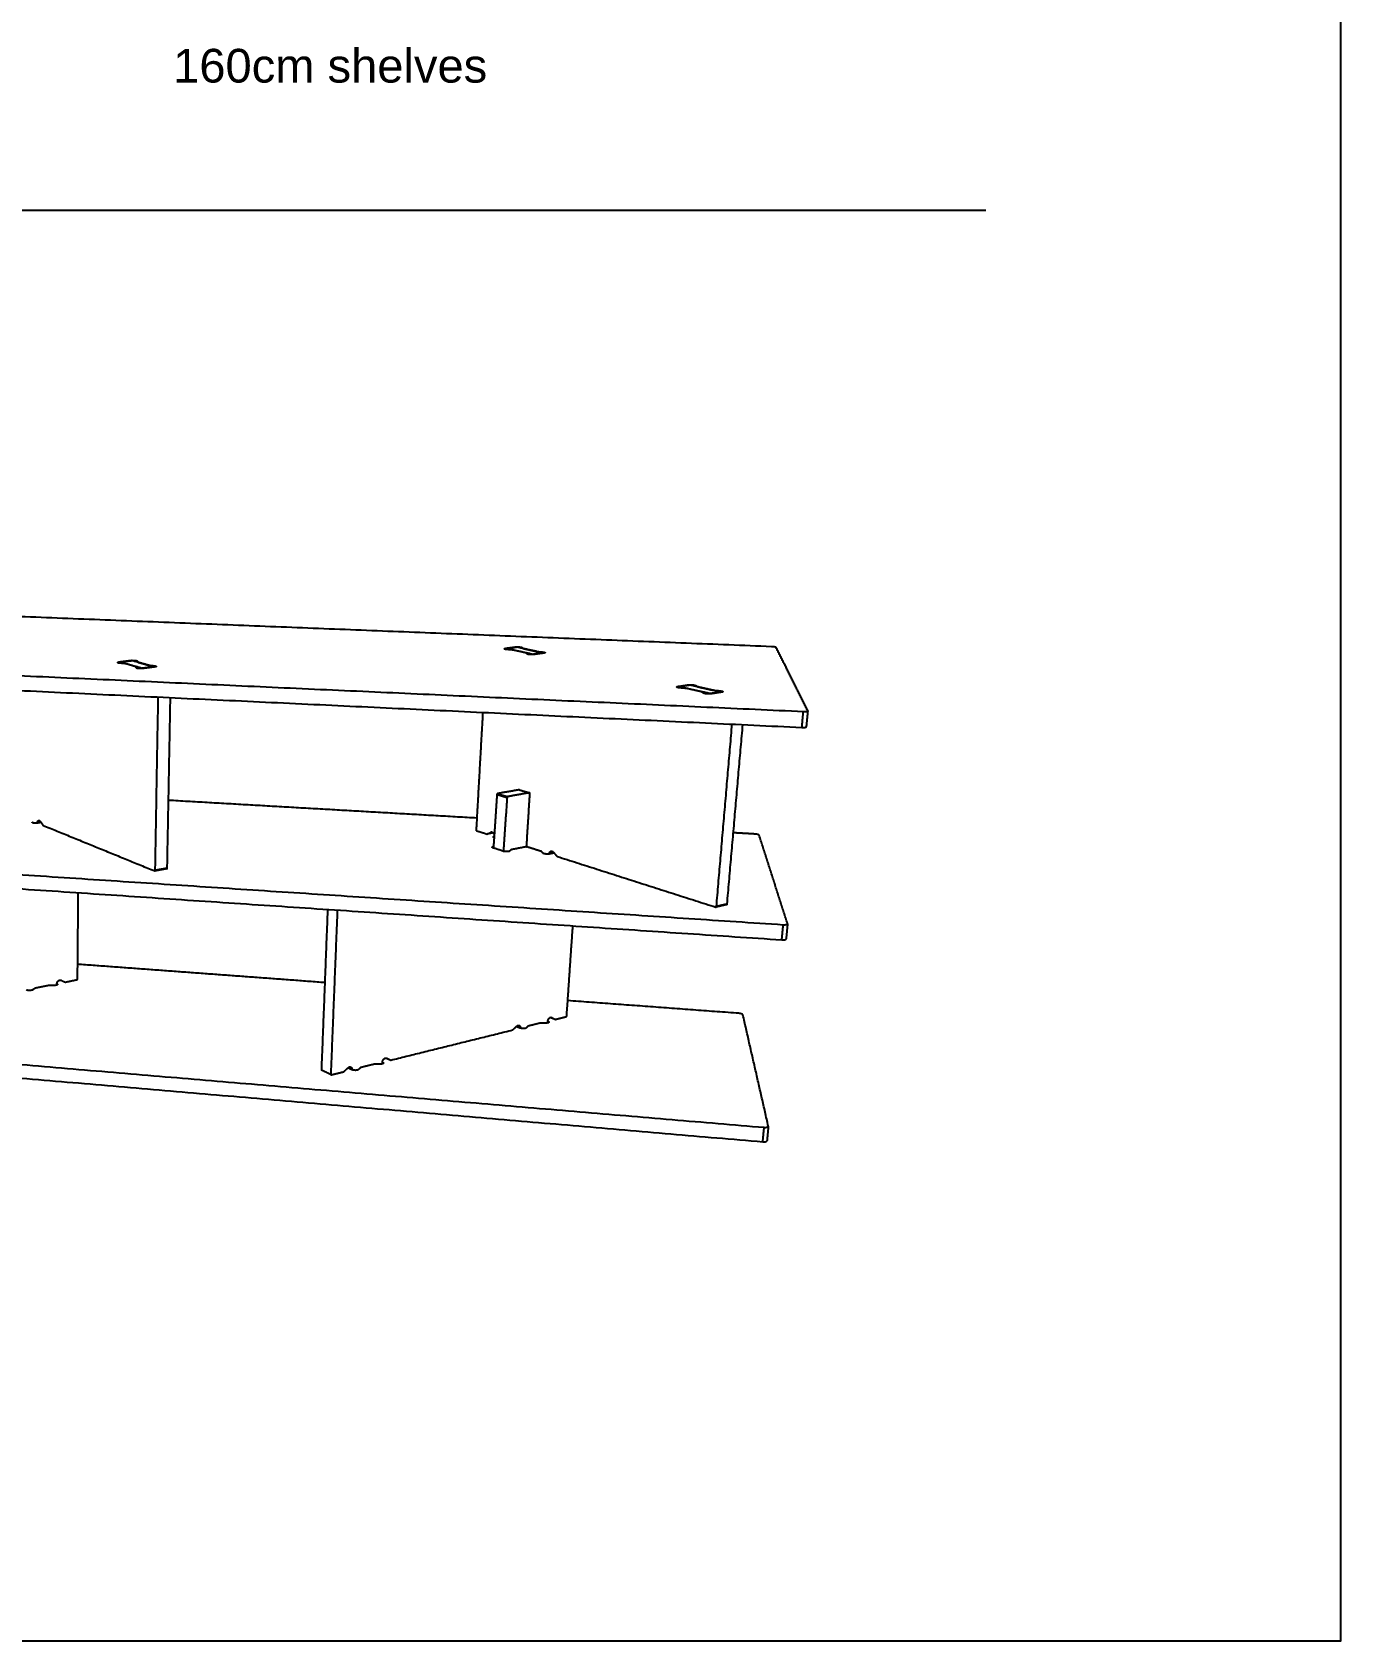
# Model space of a CAD drawing. Header units: millimetres. Extents: x -7898 to 5704, y -3753 to 2864.
# Drawn here: x 2987 to 5704, y -3753 to -413 of the extents above; entities that cross this region are included whole.
import ezdxf

# ---------------------------------------------------------------- set-up
doc = ezdxf.new("R2010")
doc.units = ezdxf.units.MM
doc.header["$MEASUREMENT"] = 0
doc.layers.add('Layer 02', color=1, linetype='Continuous', true_color=0xff0000)

msp = doc.modelspace()

# ---------------------------------------------------------------- linework, layer by layer
at = {"layer": 'Layer 02'}
msp.add_lwpolyline([(-4640.6, -3752.6), (5704.2, -3752.6), (5704.2, 2863.8), (-4640.6, 2863.8)], close=True, dxfattribs=at)
for points in [[(-3623.4, -782.4, -0.3), (671.7, -782.4, -0.3), (4966.8, -782.4, -0.3)], [(4522.4, -1688.8, -0.3), (3105.3, -1632.3, -0.3), (1688.3, -1575.7, -0.3)], [(1379.2, -1676.4, -0.3), (2983.8, -1749.8, -0.3), (4588.4, -1823.3, -0.3)], [(3969.6, -1694, -0.3), (3969.6, -1693.1, -0.3), (3969.7, -1692.3, -0.3)], [(3969.6, -1694, -0.3), (3969.6, -1694.1, -0.3), (3969.6, -1694.3, -0.3)], [(3969.7, -1692.3, -0.3), (3980.6, -1690.9, -0.3), (3991.5, -1689.5, -0.3)], [(3970.6, -1692.6, -0.3), (3981.5, -1691.1, -0.3), (3992.4, -1689.7, -0.3)], [(3992.7, -1689.7, -0.3), (3981.8, -1691.2, -0.3), (3970.9, -1692.6, -0.3)], [(4026.3, -1704.8, -0.3), (3998.6, -1698.7, -0.3), (3970.9, -1692.6, -0.3)], [(3985.1, -1695.9, -0.3), (3979, -1695.3, -0.3), (3972.9, -1694.8, -0.3)], [(4011, -1701.5, -0.3), (3998.4, -1698.7, -0.3), (3985.8, -1696, -0.3)], [(3991.5, -1689.8, -0.3), (3991.5, -1689.7, -0.3), (3991.5, -1689.5, -0.3)], [(4048.2, -1701.9, -0.3), (4020.4, -1695.8, -0.3), (3992.7, -1689.7, -0.3)], [(4004.4, -1692.3, -0.3), (4004.5, -1691.5, -0.3), (4004.5, -1690.6, -0.3)], [(4004.5, -1690.6, -0.3), (4006.1, -1691.8, -0.3), (4007.6, -1692.9, -0.3)], [(4007.6, -1693, -0.3), (4007.6, -1693, -0.3), (4007.6, -1692.9, -0.3)], [(4008, -1693.1, -0.3), (4008, -1693.1, -0.3), (4008, -1693, -0.3)], [(4008, -1693, -0.3), (4020.6, -1695.8, -0.3), (4033.3, -1698.6, -0.3)], [(4014.6, -1704, -0.3), (4013, -1702.8, -0.3), (4011.4, -1701.7, -0.3)], [(4048.2, -1701.9, -0.3), (4037.2, -1703.4, -0.3), (4026.3, -1704.8, -0.3)], [(4049.7, -1702.2, -0.3), (4038.8, -1703.7, -0.3), (4027.8, -1705.2, -0.3)], [(4033.3, -1698.6, -0.3), (4033.3, -1698.6, -0.3), (4033.3, -1698.6, -0.3)], [(4033.9, -1698.8, -0.3), (4033.9, -1698.7, -0.3), (4033.9, -1698.7, -0.3)], [(4033.9, -1698.7, -0.3), (4040.1, -1699.2, -0.3), (4046.3, -1699.8, -0.3)], [(4046.2, -1701.5, -0.3), (4046.2, -1700.6, -0.3), (4046.3, -1699.8, -0.3)], [(4597.3, -1821.8, -0.3), (4564.5, -1756.2, -0.3), (4531.8, -1690.6, -0.3)], [(1381.8, -1705, -0.3), (2983.5, -1780.8, -0.3), (4585.3, -1856.5, -0.3)], [(3168, -1722.2, -0.3), (3168, -1722.6, -0.3), (3167.9, -1723, -0.3)], [(3168, -1720.5, -0.3), (3180.5, -1719, -0.3), (3193.1, -1717.5, -0.3)], [(3168, -1722.2, -0.3), (3168, -1721.3, -0.3), (3168, -1720.5, -0.3)], [(3168.8, -1720.7, -0.3), (3181.3, -1719.2, -0.3), (3193.8, -1717.7, -0.3)], [(3194.1, -1717.7, -0.3), (3181.5, -1719.2, -0.3), (3168.9, -1720.8, -0.3)], [(3214.8, -1733.8, -0.3), (3191.9, -1727.3, -0.3), (3168.9, -1720.8, -0.3)], [(3180.6, -1724.2, -0.3), (3174.8, -1723.7, -0.3), (3169, -1723.1, -0.3)], [(3202.1, -1730.3, -0.3), (3191.7, -1727.3, -0.3), (3181.2, -1724.3, -0.3)], [(3193.1, -1717.8, -0.3), (3193.1, -1717.6, -0.3), (3193.1, -1717.5, -0.3)], [(3240.1, -1730.7, -0.3), (3217.1, -1724.2, -0.3), (3194.1, -1717.7, -0.3)], [(3203.5, -1732.9, -0.3), (3203, -1731.7, -0.3), (3202.4, -1730.4, -0.3)], [(3205.4, -1720.9, -0.3), (3205.4, -1719.8, -0.3), (3205.5, -1718.7, -0.3)], [(3205.5, -1718.7, -0.3), (3206, -1719.9, -0.3), (3206.6, -1721.1, -0.3)], [(3206.6, -1721.2, -0.3), (3206.6, -1721.2, -0.3), (3206.6, -1721.1, -0.3)], [(3206.8, -1721.3, -0.3), (3206.8, -1721.3, -0.3), (3206.8, -1721.2, -0.3)], [(3206.8, -1721.2, -0.3), (3217.3, -1724.2, -0.3), (3227.8, -1727.1, -0.3)], [(3240.1, -1730.7, -0.3), (3227.5, -1732.2, -0.3), (3214.8, -1733.8, -0.3)], [(3241.4, -1731, -0.3), (3228.8, -1732.6, -0.3), (3216.1, -1734.2, -0.3)], [(3227.8, -1727.2, -0.3), (3227.8, -1727.2, -0.3), (3227.8, -1727.1, -0.3)], [(3228.4, -1727.4, -0.3), (3228.4, -1727.3, -0.3), (3228.4, -1727.2, -0.3)], [(3228.4, -1727.2, -0.3), (3234.3, -1727.8, -0.3), (3240.1, -1728.4, -0.3)], [(3240.1, -1730.7, -0.3), (3240.1, -1729.5, -0.3), (3240.1, -1728.4, -0.3)], [(4327.6, -1771.5, -0.3), (4338.8, -1769.8, -0.3), (4350.1, -1768.1, -0.3)], [(4328.7, -1771.8, -0.3), (4339.9, -1770.1, -0.3), (4351.1, -1768.4, -0.3)], [(4351.5, -1768.4, -0.3), (4340.2, -1770.1, -0.3), (4329, -1771.8, -0.3)], [(4350.1, -1768.6, -0.3), (4350.1, -1768.3, -0.3), (4350.1, -1768.1, -0.3)], [(4417.3, -1782.9, -0.3), (4384.4, -1775.6, -0.3), (4351.5, -1768.4, -0.3)], [(4364.6, -1771.3, -0.3), (4364.7, -1770.4, -0.3), (4364.7, -1769.5, -0.3)], [(4364.7, -1769.5, -0.3), (4366.9, -1770.8, -0.3), (4369.1, -1772.2, -0.3)], [(3242.6, -2153.1, -0.3), (3245.7, -1973.2, -0.3), (3248.9, -1793.3, -0.3)], [(3267.5, -2148.7, -0.3), (3270.9, -1971.6, -0.3), (3274.2, -1794.5, -0.3)], [(4327.5, -1773.3, -0.3), (4327.5, -1773.4, -0.3), (4327.4, -1773.6, -0.3)], [(4327.5, -1773.3, -0.3), (4327.5, -1772.4, -0.3), (4327.6, -1771.5, -0.3)], [(4394.7, -1786.3, -0.3), (4361.8, -1779.1, -0.3), (4329, -1771.8, -0.3)], [(4345.9, -1775.7, -0.3), (4339.1, -1775, -0.3), (4332.2, -1774.4, -0.3)], [(4376.6, -1782.4, -0.3), (4361.7, -1779.1, -0.3), (4346.7, -1775.8, -0.3)], [(4369.1, -1772.3, -0.3), (4369.1, -1772.2, -0.3), (4369.1, -1772.2, -0.3)], [(4369.6, -1772.4, -0.3), (4369.6, -1772.4, -0.3), (4369.6, -1772.3, -0.3)], [(4369.6, -1772.3, -0.3), (4384.6, -1775.6, -0.3), (4399.6, -1778.9, -0.3)], [(4381.6, -1785.3, -0.3), (4379.3, -1784, -0.3), (4377.1, -1782.6, -0.3)], [(4417.3, -1782.9, -0.3), (4406, -1784.6, -0.3), (4394.7, -1786.3, -0.3)], [(4419.1, -1783.3, -0.3), (4407.8, -1785, -0.3), (4396.5, -1786.8, -0.3)], [(4399.6, -1779, -0.3), (4399.6, -1778.9, -0.3), (4399.6, -1778.9, -0.3)], [(4400.3, -1779.1, -0.3), (4400.3, -1779.1, -0.3), (4400.3, -1779, -0.3)], [(4400.3, -1779, -0.3), (4407.3, -1779.7, -0.3), (4414.2, -1780.3, -0.3)], [(4414.1, -1782.2, -0.3), (4414.2, -1781.2, -0.3), (4414.2, -1780.3, -0.3)], [(3922.6, -1825.1, -0.3), (3915.7, -1947.1, -0.3), (3908.9, -2069, -0.3)], [(4585.3, -1856.5, -0.3), (4586.8, -1839.9, -0.3), (4588.4, -1823.3, -0.3)], [(4597.4, -1822.1, -0.3), (4595.8, -1838.6, -0.3), (4594.2, -1855.2, -0.3)], [(4407.8, -2228.1, -0.3), (4424.1, -2038.9, -0.3), (4440.4, -1849.6, -0.3)], [(4430, -2223.1, -0.3), (4446.3, -2036.9, -0.3), (4462.6, -1850.7, -0.3)], [(3952, -1995.6, -0.3), (3962.5, -1998.8, -0.3), (3973, -2001.9, -0.3)], [(3998.4, -1986, -0.3), (3975.8, -1989.9, -0.3), (3953.3, -1993.8, -0.3)], [(3953.3, -1993.8, -0.3), (3963.8, -1997, -0.3), (3974.3, -2000.1, -0.3)], [(4019.4, -1992.1, -0.3), (3996.9, -1996.1, -0.3), (3974.3, -2000.1, -0.3)], [(3998.4, -1986, -0.3), (4008.9, -1989, -0.3), (4019.4, -1992.1, -0.3)], [(3998.7, -1986, -0.3), (4009.3, -1989.1, -0.3), (4019.8, -1992.1, -0.3)], [(4013.6, -2104.2, -0.3), (4017.1, -2048.8, -0.3), (4020.5, -1993.5, -0.3)], [(3910.2, -2044.7, -0.3), (3590.2, -2026.3, -0.3), (3270.2, -2007.9, -0.3)], [(1413.3, -2060.3, -0.3), (2979.9, -2163.1, -0.3), (4546.6, -2265.9, -0.3)], [(3005.4, -2053.7, -0.3), (3001.7, -2054.3, -0.3), (2998, -2054.9, -0.3)], [(2998, -2055, -0.3), (2998, -2055, -0.3), (2998, -2054.9, -0.3)], [(3005.5, -2053.8, -0.3), (3001.9, -2054.4, -0.3), (2998.3, -2055, -0.3)], [(3003.7, -2051.3, -0.3), (3006.5, -2055.3, -0.3), (3009.3, -2059.3, -0.3)], [(3009.7, -2059.7, -0.3), (3125.6, -2107, -0.3), (3241.6, -2154.4, -0.3)], [(1415.7, -2087.7, -0.3), (2979.7, -2192.6, -0.3), (4543.6, -2297.4, -0.3)], [(3909.9, -2070.9, -0.3), (3920.6, -2074.3, -0.3), (3931.3, -2077.7, -0.3)], [(3944.3, -2075.4, -0.3), (3938, -2076.6, -0.3), (3931.8, -2077.8, -0.3)], [(3931.9, -2077.7, -0.3), (3935.7, -2076, -0.3), (3939.6, -2074.2, -0.3)], [(3944.3, -2075.4, -0.3), (3938.1, -2076.6, -0.3), (3931.9, -2077.7, -0.3)], [(3941.2, -2073.9, -0.3), (3940.4, -2074.1, -0.3), (3939.6, -2074.2, -0.3)], [(4487.5, -2077.8, -0.3), (4465.2, -2076.5, -0.3), (4443, -2075.2, -0.3)], [(4555.4, -2263.8, -0.3), (4525.9, -2172.1, -0.3), (4496.5, -2080.3, -0.3)], [(3965.1, -2113.4, -0.3), (3954.7, -2110, -0.3), (3944.3, -2106.6, -0.3)], [(3981.8, -2110.3, -0.3), (3980, -2111.8, -0.3), (3978.3, -2113.3, -0.3)], [(4013.2, -2104.2, -0.3), (3997.7, -2107.2, -0.3), (3982.2, -2110.2, -0.3)], [(4013.9, -2104.1, -0.3), (4013.9, -2104.2, -0.3), (4013.9, -2104.2, -0.3)], [(4044.3, -2113.9, -0.3), (4029.2, -2109.1, -0.3), (4014, -2104.2, -0.3)], [(4047.9, -2117.5, -0.3), (4046.3, -2115.8, -0.3), (4044.7, -2114.1, -0.3)], [(4070.7, -2117.1, -0.3), (4065.7, -2118.1, -0.3), (4060.7, -2119, -0.3)], [(4060.7, -2119.2, -0.3), (4060.7, -2119.1, -0.3), (4060.7, -2119, -0.3)], [(4070.8, -2117.3, -0.3), (4065.9, -2118.2, -0.3), (4061.1, -2119.2, -0.3)], [(4069.2, -2115.4, -0.3), (4072.9, -2119.7, -0.3), (4076.6, -2123.9, -0.3)], [(4077.2, -2124.3, -0.3), (4241.7, -2176.9, -0.3), (4406.3, -2229.4, -0.3)], [(3266.8, -2149.9, -0.3), (3254.4, -2152.2, -0.3), (3241.9, -2154.4, -0.3)], [(3267.5, -2148.7, -0.3), (3255, -2150.9, -0.3), (3242.6, -2153.1, -0.3)], [(3081.3, -2378.4, -0.3), (3082.1, -2289, -0.3), (3082.8, -2199.5, -0.3)], [(3600.4, -2234.2, -0.3), (3594, -2400.6, -0.3), (3587.5, -2567, -0.3)], [(3620.6, -2235.5, -0.3), (3613.8, -2405.9, -0.3), (3607, -2576.3, -0.3)], [(4429.1, -2224.4, -0.3), (4418, -2226.9, -0.3), (4406.9, -2229.4, -0.3)], [(4430, -2223.1, -0.3), (4418.9, -2225.6, -0.3), (4407.8, -2228.1, -0.3)], [(4096.9, -2455.2, -0.3), (4103.3, -2361.8, -0.3), (4109.7, -2268.3, -0.3)], [(4543.6, -2297.4, -0.3), (4545.1, -2281.7, -0.3), (4546.6, -2265.9, -0.3)], [(4555.4, -2264.2, -0.3), (4553.9, -2279.9, -0.3), (4552.4, -2295.6, -0.3)], [(3594.6, -2386.2, -0.3), (3338.1, -2367.2, -0.3), (3081.6, -2348.2, -0.3)], [(2993.1, -2398, -0.3), (2990.5, -2399.7, -0.3), (2987.8, -2401.3, -0.3)], [(3021, -2392.2, -0.3), (3007.3, -2395, -0.3), (2993.6, -2397.9, -0.3)], [(3033, -2392.1, -0.3), (3027.3, -2392.1, -0.3), (3021.6, -2392.2, -0.3)], [(3038.5, -2391.1, -0.3), (3038.5, -2389.8, -0.3), (3038.5, -2388.5, -0.3)], [(3038.5, -2388.5, -0.3), (3038.5, -2388.5, -0.3), (3038.5, -2388.5, -0.3)], [(3038.5, -2391.1, -0.3), (3038.5, -2389.9, -0.3), (3038.5, -2388.6, -0.3)], [(3047.1, -2381.3, -0.3), (3051.2, -2383.2, -0.3), (3055.3, -2385, -0.3)], [(3055.9, -2385.1, -0.3), (3068, -2382.6, -0.3), (3080.1, -2380.1, -0.3)], [(1445.8, -2427.8, -0.3), (2976.4, -2557.2, -0.3), (4506.9, -2686.6, -0.3)], [(4454, -2449.9, -0.3), (4276.5, -2436.8, -0.3), (4099.1, -2423.6, -0.3)], [(1448.2, -2454.1, -0.3), (2976.1, -2585.3, -0.3), (4504.1, -2716.6, -0.3)], [(4041.8, -2470.3, -0.3), (4029.3, -2473.4, -0.3), (4016.8, -2476.5, -0.3)], [(4054.3, -2470.1, -0.3), (4048.4, -2470.2, -0.3), (4042.4, -2470.2, -0.3)], [(4057.5, -2469.8, -0.3), (4057.6, -2468.1, -0.3), (4057.8, -2466.3, -0.3)], [(4063.2, -2458.4, -0.3), (4068.1, -2460.4, -0.3), (4073.1, -2462.4, -0.3)], [(4065.3, -2458.3, -0.3), (4065.6, -2458.5, -0.3), (4065.9, -2458.6, -0.3)], [(4065.9, -2458.6, -0.3), (4069.5, -2460.5, -0.3), (4073.1, -2462.4, -0.3)], [(4073.6, -2462.4, -0.3), (4084.6, -2459.7, -0.3), (4095.7, -2457, -0.3)], [(4515.5, -2684, -0.3), (4489.1, -2568.6, -0.3), (4462.8, -2453.1, -0.3)], [(3731.9, -2547, -0.3), (3858.2, -2515.7, -0.3), (3984.5, -2484.5, -0.3)], [(3985.1, -2484.1, -0.3), (3989.1, -2480.3, -0.3), (3993.1, -2476.6, -0.3)], [(4000.4, -2480.4, -0.3), (3996.4, -2478.8, -0.3), (3992.5, -2477.2, -0.3)], [(3992.6, -2477.1, -0.3), (3996.6, -2478.8, -0.3), (4000.7, -2480.5, -0.3)], [(4000.7, -2480.5, -0.3), (4000.7, -2480.5, -0.3), (4000.7, -2480.6, -0.3)], [(4016.5, -2476.7, -0.3), (4014.8, -2478.5, -0.3), (4013.1, -2480.3, -0.3)], [(3587.5, -2567, -0.3), (3597.3, -2571.7, -0.3), (3607, -2576.3, -0.3)], [(3607.5, -2577.5, -0.3), (3597.8, -2572.8, -0.3), (3588.1, -2568.2, -0.3)], [(3634.1, -2571, -0.3), (3638.5, -2567, -0.3), (3642.8, -2563, -0.3)], [(3651, -2566.9, -0.3), (3646.9, -2565, -0.3), (3642.8, -2563, -0.3)], [(3642.9, -2562.9, -0.3), (3647.1, -2564.9, -0.3), (3651.3, -2566.9, -0.3)], [(3651.3, -2566.9, -0.3), (3651.3, -2567, -0.3), (3651.3, -2567.1, -0.3)], [(3668.8, -2562.7, -0.3), (3666.6, -2564.7, -0.3), (3664.4, -2566.8, -0.3)], [(3696.8, -2555.7, -0.3), (3683, -2559.1, -0.3), (3669.2, -2562.5, -0.3)], [(3709.9, -2555.5, -0.3), (3703.7, -2555.6, -0.3), (3697.4, -2555.6, -0.3)], [(3714.2, -2554.9, -0.3), (3714.3, -2553.1, -0.3), (3714.4, -2551.2, -0.3)], [(3714.2, -2554.9, -0.3), (3714.3, -2553.1, -0.3), (3714.4, -2551.3, -0.3)], [(3714.4, -2551.2, -0.3), (3714.4, -2551.2, -0.3), (3714.4, -2551.2, -0.3)], [(3722.3, -2542.8, -0.3), (3726.8, -2544.9, -0.3), (3731.3, -2546.9, -0.3)], [(3723.3, -2543.1, -0.3), (3727.3, -2545, -0.3), (3731.3, -2546.9, -0.3)], [(3608.3, -2577.6, -0.3), (3620.8, -2574.5, -0.3), (3633.4, -2571.4, -0.3)], [(4504.1, -2716.6, -0.3), (4505.5, -2701.6, -0.3), (4506.9, -2686.6, -0.3)], [(4515.5, -2684.5, -0.3), (4514.1, -2699.4, -0.3), (4512.7, -2714.4, -0.3)]]:
    msp.add_open_spline(points, degree=2, dxfattribs=at)
for points, weights, knots in [([(3972.9, -1694.8, -0.3), (3968.6, -1694.4, -0.3), (3967.5, -1693.6, -0.3), (3966.4, -1692.8, -0.3), (3969.7, -1692.3, -0.3)], [2852.76605142, 2471.88736598, 2856.57807081, 2476.36898728, 2860.52925988], [-9547.118835, -9547.118835, -9547.118835, -9543.901957, -9543.901957, -9540.685079, -9540.685079, -9540.685079]), ([(3991.5, -1689.5, -0.3), (3994.7, -1689, -0.3), (3999.1, -1689.4, -0.3), (4003.4, -1689.8, -0.3), (4004.5, -1690.6, -0.3)], [2869.67828408, 2486.65565109, 2869.81993528, 2484.53826781, 2866.01048501], [-9528.443498, -9528.443498, -9528.443498, -9525.226618, -9525.226618, -9522.009739, -9522.009739, -9522.009739]), ([(4046.3, -1699.8, -0.3), (4050.7, -1700.2, -0.3), (4051.8, -1701, -0.3), (4053, -1701.8, -0.3), (4049.7, -1702.2, -0.3)], [2837.02682015, 2456.13309343, 2833.21480102, 2451.65146906, 2829.26360819], [-9472.68205, -9472.68205, -9472.68205, -9469.478319, -9469.478319, -9466.274588, -9466.274588, -9466.274588]), ([(3169, -1723.1, -0.3), (3164.9, -1722.7, -0.3), (3164.6, -1721.8, -0.3), (3164.2, -1720.9, -0.3), (3168, -1720.5, -0.3)], [2765.70448673, 2396.48194559, 2769.51650611, 2400.96356689, 2773.46769519], [-9225.700154, -9225.700154, -9225.700154, -9222.483276, -9222.483276, -9219.266398, -9219.266398, -9219.266398]), ([(3193.1, -1717.5, -0.3), (3196.8, -1717, -0.3), (3200.9, -1717.4, -0.3), (3205.1, -1717.8, -0.3), (3205.5, -1718.7, -0.3)], [2782.61671938, 2411.25023703, 2782.75837058, 2409.13285375, 2778.94892032], [-9207.024817, -9207.024817, -9207.024817, -9203.807937, -9203.807937, -9200.591058, -9200.591058, -9200.591058]), ([(3216.1, -1734.2, -0.3), (3212.3, -1734.6, -0.3), (3208.1, -1734.2, -0.3), (3203.9, -1733.8, -0.3), (3203.5, -1732.9, -0.3)], [2733.0530193, 2365.95960263, 2732.91136799, 2368.07698561, 2736.72081791], [-9281.435301, -9281.435301, -9281.435301, -9278.231572, -9278.231572, -9275.027842, -9275.027842, -9275.027842]), ([(3240.1, -1728.4, -0.3), (3244.3, -1728.8, -0.3), (3244.8, -1729.7, -0.3), (3245.2, -1730.6, -0.3), (3241.4, -1731, -0.3)], [2749.96525545, 2380.72769123, 2746.15323632, 2376.24606685, 2742.2020435], [-9300.084344, -9300.084344, -9300.084344, -9296.880613, -9296.880613, -9293.676882, -9293.676882, -9293.676882]), ([(4027.8, -1705.2, -0.3), (4024.5, -1705.6, -0.3), (4020.1, -1705.2, -0.3), (4015.7, -1704.8, -0.3), (4014.6, -1704, -0.3)], [2820.114584, 2441.36501781, 2819.97293269, 2443.48240079, 2823.7823826], [-9602.853982, -9602.853982, -9602.853982, -9599.650252, -9599.650252, -9596.446523, -9596.446523, -9596.446523]), ([(4350.1, -1768.1, -0.3), (4353.4, -1767.6, -0.3), (4358.3, -1768.1, -0.3), (4363.2, -1768.5, -0.3), (4364.7, -1769.5, -0.3)], [2637.68328863, 2285.72107391, 2637.82493984, 2283.60369063, 2634.01548957], [-9355.845792, -9355.845792, -9355.845792, -9352.628912, -9352.628912, -9349.412033, -9349.412033, -9349.412033]), ([(4332.2, -1774.4, -0.3), (4327.3, -1773.9, -0.3), (4325.8, -1773, -0.3), (4324.2, -1772, -0.3), (4327.6, -1771.5, -0.3)], [2620.77105598, 2270.95277192, 2624.58307536, 2275.43439322, 2628.53426444], [-9374.521129, -9374.521129, -9374.521129, -9371.304251, -9371.304251, -9368.087373, -9368.087373, -9368.087373]), ([(4396.5, -1786.8, -0.3), (4393.1, -1787.3, -0.3), (4388.1, -1786.8, -0.3), (4383.2, -1786.3, -0.3), (4381.6, -1785.3, -0.3)], [2588.11958856, 2240.43043765, 2587.97793725, 2242.54782063, 2591.78738716], [-9430.256276, -9430.256276, -9430.256276, -9427.052547, -9427.052547, -9423.848817, -9423.848817, -9423.848817]), ([(4414.2, -1780.3, -0.3), (4419.2, -1780.8, -0.3), (4420.8, -1781.8, -0.3), (4422.5, -1782.7, -0.3), (4419.1, -1783.3, -0.3)], [2605.03182471, 2255.19854784, 2601.21980558, 2250.71692346, 2597.26861275], [-9448.905319, -9448.905319, -9448.905319, -9445.701588, -9445.701588, -9442.497857, -9442.497857, -9442.497857]), ([(3952, -1995.6, -0.3), (3948.3, -2051.3, -0.3), (3944.6, -2106.6, -0.3), (3944.6, -2106.7, -0.3), (3944.6, -2106.7, -0.3)], [2854.03159464, 2863.05002778, 2872.06846092, 2872.07618072, 2872.08390052], [2429.833714, 2429.833714, 2429.833714, 2497.483615, 2497.483615, 2497.585615, 2497.585615, 2497.585615]), ([(3973, -2001.9, -0.3), (3969.2, -2057.8, -0.3), (3965.5, -2113.4, -0.3), (3965.5, -2113.4, -0.3), (3965.5, -2113.5, -0.3)], [2839.2757292, 2848.29416235, 2857.31259549, 2857.31983979, 2857.32708409], [2429.833714, 2429.833714, 2429.833714, 2497.483615, 2497.483615, 2497.579333, 2497.579333, 2497.579333]), ([(2998.3, -2055, -0.3), (2994.7, -2055.6, -0.3), (2990.9, -2055, -0.3), (2987.2, -2054.5, -0.3), (2987, -2053.4, -0.3)], [2989.78637903, 2588.3204762, 2989.64472771, 2590.43785918, 2993.45417763], [15006.908461, 15006.908461, 15006.908461, 15011.619218, 15011.619218, 15016.329976, 15016.329976, 15016.329976]), ([(2998, -2054.9, -0.3), (2998, -2050.9, -0.3), (2999.9, -2049.7, -0.3), (3001.8, -2048.5, -0.3), (3003.7, -2051.3, -0.3)], [2990.03231012, 2589.12119771, 2987.16085604, 2585.33422938, 2983.47240265], [2528.862114, 2528.862114, 2528.862114, 2533.572874, 2533.572874, 2538.283635, 2538.283635, 2538.283635]), ([(3939.6, -2074.2, -0.3), (3942.2, -2073, -0.3), (3944.7, -2075.8, -0.3), (3945.9, -2077.3, -0.3), (3946.5, -2079.3, -0.3)], [2929.93872965, 2535.77359114, 2926.25271091, 2712.82644517, 2730.92362881], [3793.551812, 3793.551812, 3793.551812, 3798.262571, 3798.262571, 3800.820329, 3800.820329, 3800.820329]), ([(3944.3, -2106.6, -0.3), (3941.2, -2105.6, -0.3), (3942.5, -2104.6, -0.3), (3943.1, -2104, -0.3), (3944.8, -2103.7, -0.3)], [2872.1151846, 2489.49031615, 2876.59673044, 2669.52846066, 2686.96302538], [14691.320803, 14691.320803, 14691.320803, 14696.03156, 14696.03156, 14698.577399, 14698.577399, 14698.577399]), ([(3946.1, -2085.3, -0.3), (3945, -2084.9, -0.3), (3944.7, -2084.4, -0.3), (3943.8, -2083.4, -0.3), (3946.2, -2082.8, -0.3)], [2730.58195247, 2760.34926413, 2921.48517613, 2577.72286387, 2844.77530026], [14771.876322, 14771.876322, 14771.876322, 14773.805932, 14773.805932, 14777.96994, 14777.96994, 14777.96994]), ([(3978.3, -2113.3, -0.3), (3977, -2114.3, -0.3), (3972.6, -2114.3, -0.3), (3968.2, -2114.4, -0.3), (3965.1, -2113.4, -0.3)], [2857.60047564, 2473.0380801, 2855.23978757, 2472.89886286, 2857.35931917], [14663.899285, 14663.899285, 14663.899285, 14668.610045, 14668.610045, 14673.320805, 14673.320805, 14673.320805]), ([(4061.1, -2119.2, -0.3), (4057.8, -2119.8, -0.3), (4053.4, -2119.2, -0.3), (4049, -2118.7, -0.3), (4047.9, -2117.5, -0.3)], [2844.85294828, 2462.79131122, 2844.71129697, 2464.90869419, 2848.52074688], [14586.124919, 14586.124919, 14586.124919, 14590.835676, 14590.835676, 14595.546433, 14595.546433, 14595.546433]), ([(4060.7, -2119, -0.3), (4061, -2114.9, -0.3), (4063.8, -2113.7, -0.3), (4066.6, -2112.5, -0.3), (4069.2, -2115.4, -0.3)], [2845.09887937, 2463.59203918, 2842.22742529, 2459.80507085, 2838.5389719], [2528.862114, 2528.862114, 2528.862114, 2533.572874, 2533.572874, 2538.283635, 2538.283635, 2538.283635]), ([(2987.8, -2401.3, -0.3), (2985.9, -2402.5, -0.3), (2981.8, -2402.6, -0.3), (2977.7, -2402.6, -0.3), (2975.6, -2401.5, -0.3)], [3092.34831061, 2676.35736673, 3089.98762706, 2676.2181522, 3092.10715874], [-9013.97754, -9013.97754, -9013.97754, -9010.773811, -9010.773811, -9007.570082, -9007.570082, -9007.570082]), ([(3038.5, -2388.5, -0.3), (3040.7, -2389.7, -0.3), (3038.9, -2390.8, -0.3), (3037.1, -2392, -0.3), (3033, -2392.1, -0.3)], [3117.16531944, 2697.92161351, 3112.68377455, 2693.96927179, 3110.31894609], [-9069.738984, -9069.738984, -9069.738984, -9066.522107, -9066.522107, -9063.305229, -9063.305229, -9063.305229]), ([(3038.5, -2388.6, -0.3), (3038.5, -2384.9, -0.3), (3041.4, -2382.5, -0.3), (3044.2, -2380, -0.3), (3047.1, -2381.3, -0.3)], [3116.96448924, 2699.05916149, 3117.07927144, 2700.44504705, 3119.36516443], [3417.603319, 3417.603319, 3417.603319, 3422.31408, 3422.31408, 3427.02484, 3427.02484, 3427.02484]), ([(4057.8, -2466.2, -0.3), (4060.8, -2467.5, -0.3), (4059.7, -2468.8, -0.3), (4058.5, -2470.1, -0.3), (4054.3, -2470.1, -0.3)], [2971.31781782, 2572.84486749, 2967.75034381, 2568.44009813, 2965.38551534], [-8920.914328, -8920.914328, -8920.914328, -8917.701132, -8917.701132, -8914.484254, -8914.484254, -8914.484254]), ([(4057.8, -2466.3, -0.3), (4058, -2462.5, -0.3), (4060.7, -2459.9, -0.3), (4063.5, -2457.3, -0.3), (4065.9, -2458.6, -0.3)], [2972.03105849, 2573.53000405, 2972.1458407, 2574.9158896, 2974.43173369], [3417.603319, 3417.603319, 3417.603319, 3422.31408, 3422.31408, 3427.02484, 3427.02484, 3427.02484]), ([(3993.1, -2476.6, -0.3), (3995.9, -2473.9, -0.3), (3998.4, -2475.3, -0.3), (4001, -2476.6, -0.3), (4000.7, -2480.5, -0.3)], [2942.66715971, 2549.38513533, 2944.95434284, 2551.95882176, 2947.12538153], [3292.040205, 3292.040205, 3292.040205, 3296.750966, 3296.750966, 3301.461726, 3301.461726, 3301.461726]), ([(4013.1, -2480.3, -0.3), (4011.9, -2481.6, -0.3), (4007.7, -2481.7, -0.3), (4003.4, -2481.7, -0.3), (4000.4, -2480.4, -0.3)], [2947.41487986, 2550.82820174, 2945.05419631, 2550.68898721, 2947.173728], [-8865.156565, -8865.156565, -8865.156565, -8861.952836, -8861.952836, -8858.749107, -8858.749107, -8858.749107]), ([(3642.8, -2563, -0.3), (3645.8, -2560.2, -0.3), (3648.7, -2561.5, -0.3), (3651.5, -2562.8, -0.3), (3651.3, -2566.9, -0.3)], [2798.82416826, 2424.80042369, 2801.11135138, 2427.37411011, 2803.28239007], [3053.643488, 3053.643488, 3053.643488, 3058.354248, 3058.354248, 3063.065009, 3063.065009, 3063.065009]), ([(3664.4, -2566.8, -0.3), (3662.9, -2568.2, -0.3), (3658.4, -2568.3, -0.3), (3653.9, -2568.3, -0.3), (3651, -2566.9, -0.3)], [2803.57188841, 2426.24348369, 2801.21120486, 2426.10426916, 2803.33073654], [-8740.112321, -8740.112321, -8740.112321, -8736.908592, -8736.908592, -8733.704863, -8733.704863, -8733.704863]), ([(3714.4, -2551.2, -0.3), (3717.4, -2552.6, -0.3), (3715.9, -2554, -0.3), (3714.4, -2555.4, -0.3), (3709.9, -2555.5, -0.3)], [2828.38889724, 2447.80771317, 2823.90735235, 2443.85537146, 2821.54252389], [-8795.873765, -8795.873765, -8795.873765, -8792.656887, -8792.656887, -8789.44001, -8789.44001, -8789.44001]), ([(3714.4, -2551.3, -0.3), (3714.6, -2547.3, -0.3), (3717.5, -2544.5, -0.3), (3720.5, -2541.8, -0.3), (3723.3, -2543.1, -0.3)], [2828.18806704, 2448.9453146, 2828.3028492, 2450.33120006, 2830.58874208], [3179.206602, 3179.206602, 3179.206602, 3183.917362, 3183.917362, 3188.628122, 3188.628122, 3188.628122])]:
    msp.add_rational_spline(points, weights, degree=2, knots=knots, dxfattribs=at)
for points, weights in [([(3970.9, -1692.6, -0.3), (3969.7, -1692.3, -0.3), (3969.6, -1694, -0.3)], [2859.70948958, 2022.69963744, 2860.79313293]), ([(3985.8, -1696, -0.3), (3985.4, -1695.9, -0.3), (3985.1, -1695.9, -0.3)], [1, 0.998056454779, 1]), ([(3992.7, -1689.7, -0.3), (3992.5, -1689.7, -0.3), (3992.4, -1689.7, -0.3)], [1, 0.984941288864, 1]), ([(4007.6, -1692.9, -0.3), (4007.7, -1693, -0.3), (4008, -1693, -0.3)], [2858.74172894, 2761.38886397, 2858.33603903]), ([(4011.4, -1701.7, -0.3), (4011.3, -1701.6, -0.3), (4011, -1701.5, -0.3)], [2831.05113913, 2735.06281474, 2831.45682905]), ([(4033.3, -1698.6, -0.3), (4033.6, -1698.6, -0.3), (4033.9, -1698.7, -0.3)], [1, 0.998103993737, 1]), ([(4048.9, -1702.4, -0.3), (4048.6, -1702, -0.3), (4048.2, -1701.9, -0.3)], [2431.77630421, 2497.81838499, 2830.32930958]), ([(4531.8, -1690.6, -0.3), (4531, -1689.2, -0.3), (4522.4, -1688.8, -0.3)], [2865.92913849, 2029.83805179, 2871.72578989]), ([(3168.9, -1720.8, -0.3), (3168, -1720.5, -0.3), (3168, -1722.2, -0.3)], [2772.64792489, 1961.13781467, 2773.73156824]), ([(3181.2, -1724.3, -0.3), (3180.9, -1724.3, -0.3), (3180.6, -1724.2, -0.3)], [1, 0.996430284938, 1]), ([(3194.1, -1717.7, -0.3), (3194, -1717.7, -0.3), (3193.8, -1717.7, -0.3)], [1, 0.980213447923, 1]), ([(3202.4, -1730.4, -0.3), (3202.4, -1730.4, -0.3), (3202.1, -1730.3, -0.3)], [2743.98957444, 2650.95963304, 2744.39526435]), ([(3206.6, -1721.1, -0.3), (3206.6, -1721.2, -0.3), (3206.8, -1721.2, -0.3)], [2771.68016425, 2677.28568227, 2771.27447433]), ([(3215.4, -1734.3, -0.3), (3215.1, -1733.9, -0.3), (3214.8, -1733.8, -0.3)], [2355.15407829, 2426.90811323, 2734.1187207]), ([(3227.8, -1727.1, -0.3), (3228.1, -1727.2, -0.3), (3228.4, -1727.2, -0.3)], [1, 0.996530513538, 1]), ([(3240.7, -1731.1, -0.3), (3240.4, -1730.8, -0.3), (3240.1, -1730.7, -0.3)], [2361.1113377, 2430.81472909, 2743.26774489]), ([(4026.9, -1705.3, -0.3), (4026.6, -1704.9, -0.3), (4026.3, -1704.8, -0.3)], [2427.39063138, 2498.07226611, 2821.18028539]), ([(4351.5, -1768.4, -0.3), (4351.3, -1768.4, -0.3), (4351.1, -1768.4, -0.3)], [1, 0.983256622513, 1]), ([(4329, -1771.8, -0.3), (4327.6, -1771.5, -0.3), (4327.5, -1773.3, -0.3)], [2627.71449414, 1858.65440297, 2628.79813749]), ([(4346.7, -1775.8, -0.3), (4346.3, -1775.7, -0.3), (4345.9, -1775.7, -0.3)], [1, 0.998171035334, 1]), ([(4369.1, -1772.2, -0.3), (4369.2, -1772.3, -0.3), (4369.6, -1772.3, -0.3)], [2626.7467335, 2537.27714115, 2626.34104359]), ([(4377.1, -1782.6, -0.3), (4377, -1782.5, -0.3), (4376.6, -1782.4, -0.3)], [2599.05614369, 2510.95109192, 2599.46183361]), ([(4395.5, -1786.9, -0.3), (4395.1, -1786.4, -0.3), (4394.7, -1786.3, -0.3)], [2222.03137875, 2278.33214431, 2589.18528995]), ([(4399.6, -1778.9, -0.3), (4399.9, -1779, -0.3), (4400.3, -1779, -0.3)], [1, 0.998217492322, 1]), ([(4418.1, -1783.4, -0.3), (4417.7, -1783, -0.3), (4417.3, -1782.9, -0.3)], [2226.49529809, 2276.28906556, 2598.33431414]), ([(4588.4, -1823.3, -0.3), (4598.3, -1823.8, -0.3), (4597.3, -1821.8, -0.3)], [2496.0966886, 1764.22816706, 2499.69076474]), ([(4585.3, -1856.5, -0.3), (4594.1, -1856.9, -0.3), (4594.2, -1855.2, -0.3)], [2500.8464035, 1824.87263523, 2398.27994045]), ([(3953.3, -1993.8, -0.3), (3952.1, -1994.1, -0.3), (3952, -1995.6, -0.3)], [2854.2787366, 2028.46440443, 2854.03159464]), ([(3974.3, -2000.1, -0.3), (3973.1, -2000.3, -0.3), (3973, -2001.9, -0.3)], [2839.52287117, 2017.97593219, 2839.2757292]), ([(3998.7, -1986, -0.3), (3998.6, -1985.9, -0.3), (3998.4, -1986, -0.3)], [1, 0.973796356853, 1]), ([(4020.5, -1993.5, -0.3), (4020.6, -1991.9, -0.3), (4019.4, -1992.1, -0.3)], [2859.16200769, 2021.54625773, 2858.38985552]), ([(3009.3, -2059.3, -0.3), (3009.5, -2059.6, -0.3), (3009.7, -2059.7, -0.3)], [2979.11090213, 2877.73071462, 2978.73678998]), ([(3908.9, -2069, -0.3), (3908.8, -2070.5, -0.3), (3909.9, -2070.9, -0.3)], [2953.04468617, 2088.30450917, 2952.48878892]), ([(3931.3, -2077.7, -0.3), (3931.6, -2077.8, -0.3), (3931.9, -2077.7, -0.3)], [1, 0.930829167259, 1]), ([(4496.5, -2080.3, -0.3), (4495.8, -2078.3, -0.3), (4487.5, -2077.8, -0.3)], [2930.83624757, 2075.73430876, 2936.63289896]), ([(3982.2, -2110.2, -0.3), (3981.9, -2110.2, -0.3), (3981.8, -2110.3, -0.3)], [2864.31611546, 2766.87396499, 2864.00726678]), ([(4014, -2104.2, -0.3), (4013.6, -2104.1, -0.3), (4013.2, -2104.2, -0.3)], [1, 0.977933442419, 1]), ([(4013.6, -2104, -0.3), (4014, -2104.1, -0.3), (4014.3, -2104.3, -0.3)], [1, 0.997264613516, 1]), ([(4044.7, -2114.1, -0.3), (4044.6, -2114, -0.3), (4044.3, -2113.9, -0.3)], [2855.78950341, 2758.96056058, 2856.19519333]), ([(4076.6, -2123.9, -0.3), (4076.9, -2124.2, -0.3), (4077.2, -2124.3, -0.3)], [1, 0.96375532304, 1]), ([(3241.6, -2154.4, -0.3), (3242.5, -2154.8, -0.3), (3242.6, -2153.1, -0.3)], [2771.15363951, 1958.92186507, 2770.06999615]), ([(3266.8, -2149.9, -0.3), (3267.5, -2149.8, -0.3), (3267.5, -2148.7, -0.3)], [2493.46437064, 2150.85868957, 2779.21902035]), ([(4406.3, -2229.4, -0.3), (4407.7, -2229.8, -0.3), (4407.8, -2228.1, -0.3)], [2626.22020876, 1856.43845337, 2625.13656541]), ([(4429.1, -2224.4, -0.3), (4430, -2224.2, -0.3), (4430, -2223.1, -0.3)], [2322.97976779, 2079.85779644, 2634.2855896]), ([(4546.6, -2265.9, -0.3), (4556.2, -2266.5, -0.3), (4555.4, -2263.8, -0.3)], [2561.00379767, 1810.12442403, 2564.59787381]), ([(4543.6, -2297.4, -0.3), (4552.2, -2298, -0.3), (4552.4, -2295.6, -0.3)], [2565.75351257, 1873.24491649, 2458.7705809]), ([(2993.6, -2397.9, -0.3), (2993.3, -2397.9, -0.3), (2993.1, -2398, -0.3)], [1, 0.985696741924, 1]), ([(3021.6, -2392.2, -0.3), (3021.3, -2392.2, -0.3), (3021, -2392.2, -0.3)], [1, 0.995584421682, 1]), ([(3055.3, -2385, -0.3), (3055.6, -2385.1, -0.3), (3055.9, -2385.1, -0.3)], [1, 0.951041904744, 1]), ([(3080.1, -2380.1, -0.3), (3081.3, -2379.9, -0.3), (3081.3, -2378.4, -0.3)], [3133.73770026, 2216.24658592, 3133.98210633]), ([(4042.4, -2470.2, -0.3), (4042.1, -2470.2, -0.3), (4041.8, -2470.3, -0.3)], [1, 0.993678962058, 1]), ([(4073.1, -2462.4, -0.3), (4073.3, -2462.5, -0.3), (4073.6, -2462.4, -0.3)], [1, 0.932743561576, 1]), ([(4095.7, -2457, -0.3), (4096.8, -2456.7, -0.3), (4096.9, -2455.2, -0.3)], [2988.80426951, 2113.76317422, 2989.04867558]), ([(4462.8, -2453.1, -0.3), (4462.2, -2450.5, -0.3), (4454, -2449.9, -0.3)], [2995.74497943, 2121.63171322, 3001.54163083]), ([(3984.5, -2484.5, -0.3), (3984.8, -2484.4, -0.3), (3985.1, -2484.1, -0.3)], [1, 0.967853500385, 1]), ([(4016.8, -2476.5, -0.3), (4016.6, -2476.5, -0.3), (4016.5, -2476.7, -0.3)], [2954.13052429, 2853.6364482, 2953.82167561]), ([(3587.5, -2567, -0.3), (3587.5, -2567.9, -0.3), (3588.1, -2568.2, -0.3)], [2800.49289232, 2266.62088599, 2428.19536887]), ([(3633.4, -2571.4, -0.3), (3633.8, -2571.3, -0.3), (3634.1, -2571, -0.3)], [1, 0.96931407556, 1]), ([(3669.2, -2562.5, -0.3), (3668.9, -2562.6, -0.3), (3668.8, -2562.7, -0.3)], [2810.28753284, 2714.68129286, 2809.97868415]), ([(3697.4, -2555.6, -0.3), (3697.1, -2555.6, -0.3), (3696.8, -2555.7, -0.3)], [1, 0.993650877551, 1]), ([(3731.3, -2546.9, -0.3), (3731.6, -2547.1, -0.3), (3731.9, -2547, -0.3)], [1, 0.940340983462, 1]), ([(3607, -2576.3, -0.3), (3606.9, -2577.9, -0.3), (3608.3, -2577.6, -0.3)], [2785.73702689, 1970.00012874, 2786.50917906]), ([(4506.9, -2686.6, -0.3), (4516.3, -2687.4, -0.3), (4515.5, -2684, -0.3)], [2625.91252954, 1856.02182849, 2629.50660568]), ([(4504.1, -2716.6, -0.3), (4512.4, -2717.3, -0.3), (4512.7, -2714.4, -0.3)], [2630.66224444, 1920.65288698, 2520.8982258])]:
    msp.add_rational_spline(points, weights, degree=2, dxfattribs=at)

# ---------------------------------------------------------------- texts
at = {"layer": 'Layer 02', "insert": (3279.7, -518.8), "char_height": 70, "width": 703.373, "attachment_point": 7, "line_spacing_factor": 0.963855}
msp.add_mtext('\\fArial;160cm shelves', dxfattribs=at)

doc.saveas('drawing.dxf')
